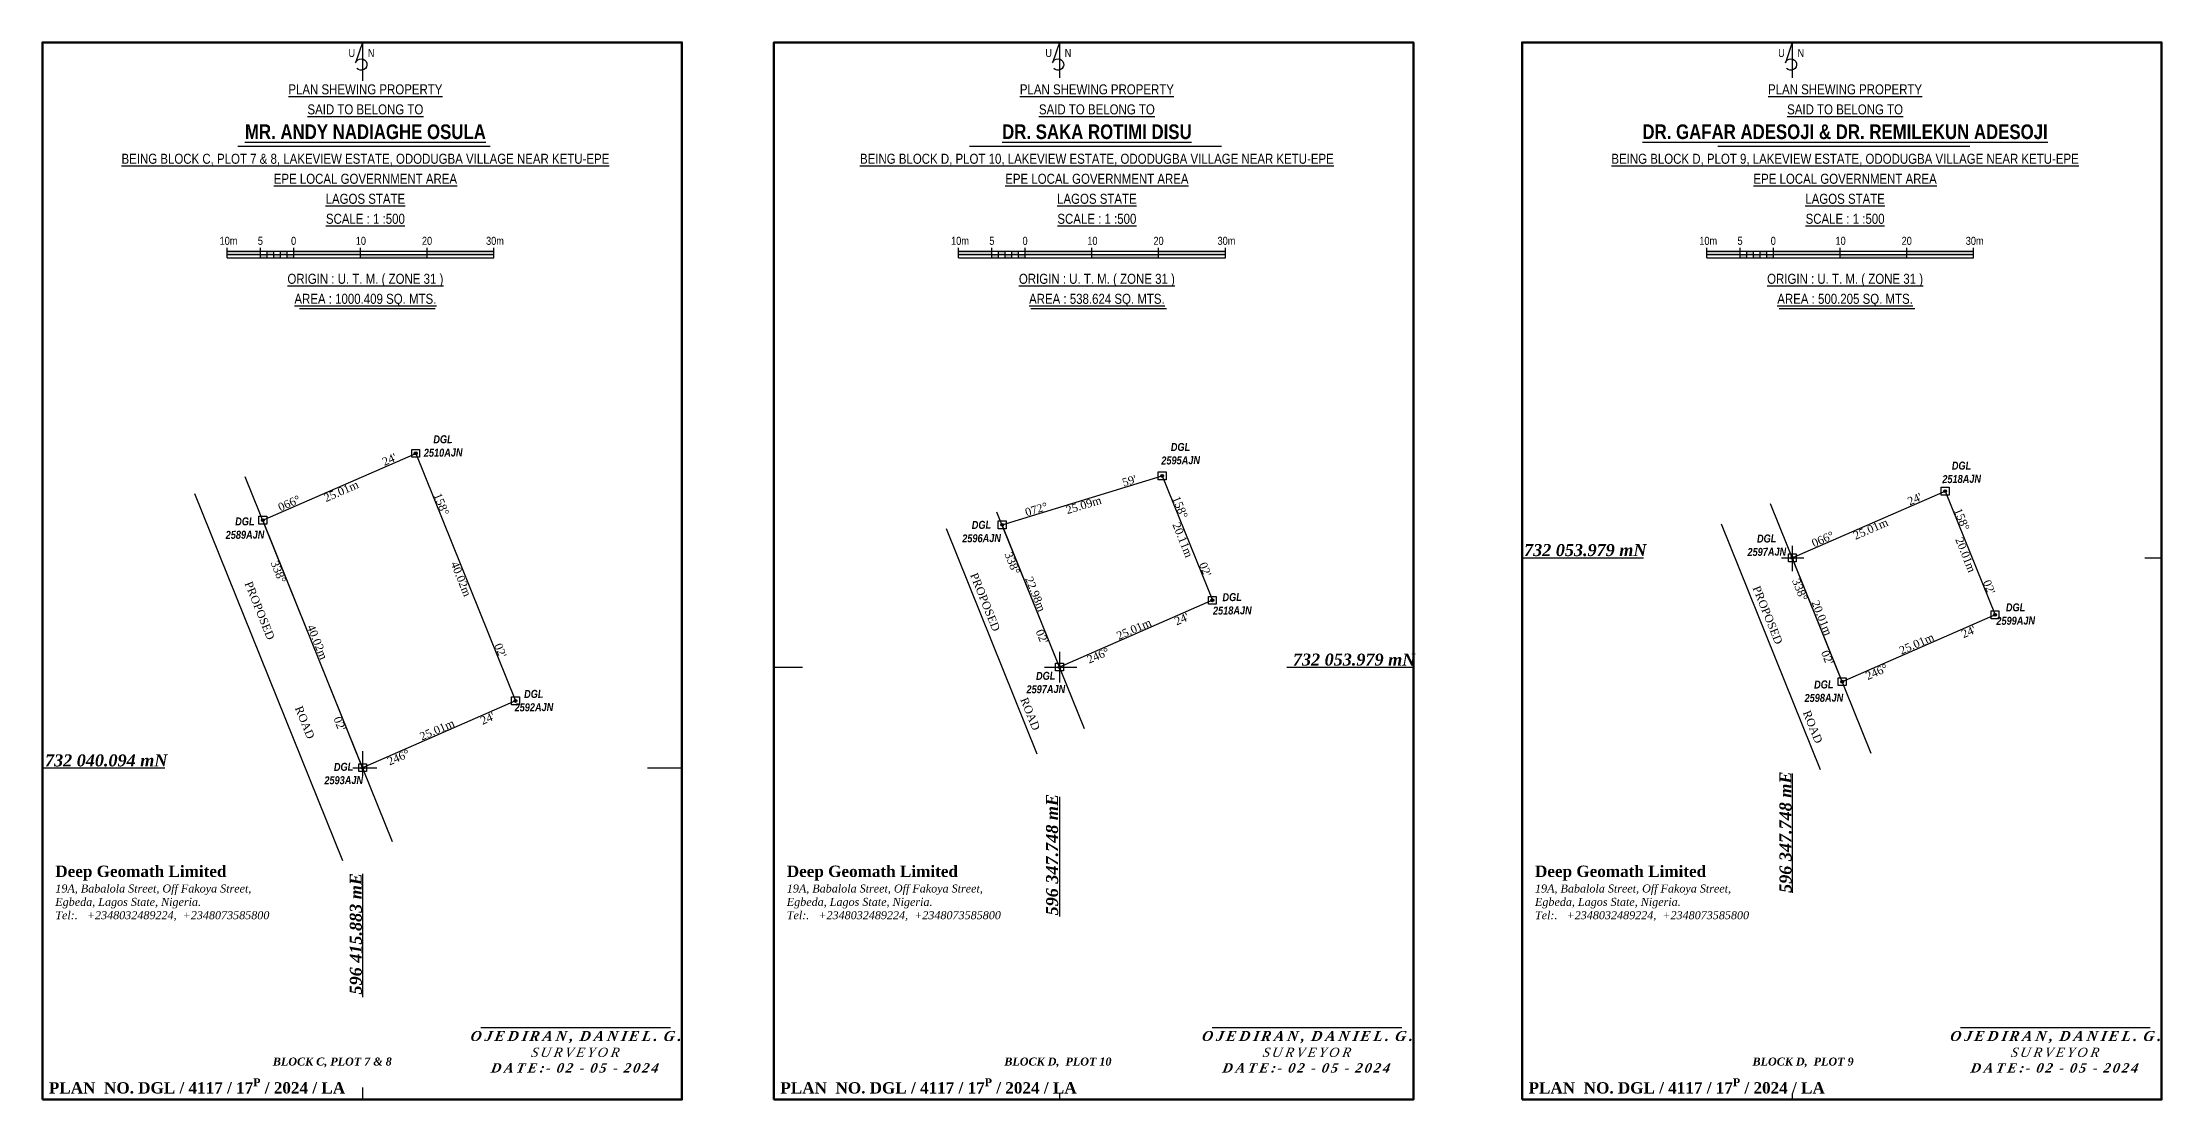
# Model space of a CAD drawing. Header units: metres. Extents: x 527079 to 600981, y 729644 to 782828.
# Drawn here: x 597389.6 to 597707.4, y 730780.3 to 730938.8 of the extents above; entities that cross this region are included whole.
import ezdxf

# ---------------------------------------------------------------- set-up
doc = ezdxf.new("R2010")
doc.units = ezdxf.units.M
doc.header["$MEASUREMENT"] = 0
doc.layers.add('adjusted', color=7, linetype='Continuous')
doc.layers.add('GRID&TITLE', color=7, linetype='Continuous')
doc.styles.add('style2', font='')
doc.styles.get('style2').set_extended_font_data('Arial Black')

msp = doc.modelspace()

# ---------------------------------------------------------------- hatches: boundary and pattern name
h = msp.add_hatch(color=0)
h.paths.add_polyline_path([(597422.29562, 730907.53946), (597417.29562, 730907.53946), (597417.29562, 730907.03946), (597422.29562, 730907.03946)])
h.paths.add_polyline_path([(597437.29562, 730907.53946), (597427.29562, 730907.53946), (597427.29562, 730907.03946), (597437.29562, 730907.03946)])
h.paths.add_polyline_path([(597457.29562, 730907.53946), (597447.29562, 730907.53946), (597447.29562, 730907.03946), (597457.29562, 730907.03946)])
h = msp.add_hatch(color=0)
h.paths.add_polyline_path([(597426.29562, 730907.03946), (597426.29562, 730906.53946), (597427.29562, 730906.53946), (597427.29562, 730907.03946)])
h.paths.add_polyline_path([(597425.29562, 730907.53946), (597425.29562, 730907.03946), (597426.29562, 730907.03946), (597426.29562, 730907.53946)])
h.paths.add_polyline_path([(597425.29562, 730906.53946), (597425.29562, 730907.03946), (597424.29562, 730907.03946), (597424.29562, 730906.53946)])
h.paths.add_polyline_path([(597423.29562, 730907.53946), (597423.29562, 730907.03946), (597424.29562, 730907.03946), (597424.29562, 730907.53946)])
h.paths.add_polyline_path([(597422.29562, 730907.03946), (597422.29562, 730906.53946), (597423.29562, 730906.53946), (597423.29562, 730907.03946)])
for points in [[(597447.29562, 730907.03946), (597437.29562, 730907.03946), (597437.29562, 730906.53946), (597447.29562, 730906.53946)], [(597556.98015, 730907.03946), (597546.98015, 730907.03946), (597546.98015, 730906.53946), (597556.98015, 730906.53946)], [(597669.17179, 730907.03946), (597659.17179, 730907.03946), (597659.17179, 730906.53946), (597669.17179, 730906.53946)], [(597445.78664, 730877.21882, 1), (597445.35663, 730877.21882, 1)], [(597557.72616, 730873.83645, 1), (597557.29614, 730873.83645, 1)], [(597675.12736, 730871.55757, 1), (597674.69735, 730871.55757, 1)], [(597422.86783, 730867.20682, 1), (597422.43782, 730867.20682, 1)], [(597533.73059, 730866.49507, 1), (597533.30057, 730866.49507, 1)], [(597652.20855, 730861.54557, 1), (597651.77854, 730861.54557, 1)], [(597565.2443, 730855.18982, 1), (597564.81428, 730855.18982, 1)], [(597682.60922, 730853.00092, 1), (597682.1792, 730853.00092, 1)], [(597542.32549, 730845.17782, 1), (597541.89548, 730845.17782, 1)], [(597659.69041, 730842.98892, 1), (597659.2604, 730842.98892, 1)], [(597460.75035, 730840.10552, 1), (597460.32034, 730840.10552, 1)], [(597437.83155, 730830.09352, 1), (597437.40154, 730830.09352, 1)]]:
    msp.add_hatch(color=0).paths.add_polyline_path(points)
h = msp.add_hatch(color=0)
h.paths.add_polyline_path([(597531.98015, 730907.53946), (597526.98015, 730907.53946), (597526.98015, 730907.03946), (597531.98015, 730907.03946)])
h.paths.add_polyline_path([(597546.98015, 730907.53946), (597536.98015, 730907.53946), (597536.98015, 730907.03946), (597546.98015, 730907.03946)])
h.paths.add_polyline_path([(597566.98015, 730907.53946), (597556.98015, 730907.53946), (597556.98015, 730907.03946), (597566.98015, 730907.03946)])
h = msp.add_hatch(color=0)
h.paths.add_polyline_path([(597535.98015, 730907.03946), (597535.98015, 730906.53946), (597536.98015, 730906.53946), (597536.98015, 730907.03946)])
h.paths.add_polyline_path([(597534.98015, 730907.53946), (597534.98015, 730907.03946), (597535.98015, 730907.03946), (597535.98015, 730907.53946)])
h.paths.add_polyline_path([(597534.98015, 730906.53946), (597534.98015, 730907.03946), (597533.98015, 730907.03946), (597533.98015, 730906.53946)])
h.paths.add_polyline_path([(597532.98015, 730907.53946), (597532.98015, 730907.03946), (597533.98015, 730907.03946), (597533.98015, 730907.53946)])
h.paths.add_polyline_path([(597531.98015, 730907.03946), (597531.98015, 730906.53946), (597532.98015, 730906.53946), (597532.98015, 730907.03946)])
h = msp.add_hatch(color=0)
h.paths.add_polyline_path([(597644.17179, 730907.53946), (597639.17179, 730907.53946), (597639.17179, 730907.03946), (597644.17179, 730907.03946)])
h.paths.add_polyline_path([(597659.17179, 730907.53946), (597649.17179, 730907.53946), (597649.17179, 730907.03946), (597659.17179, 730907.03946)])
h.paths.add_polyline_path([(597679.17179, 730907.53946), (597669.17179, 730907.53946), (597669.17179, 730907.03946), (597679.17179, 730907.03946)])
h = msp.add_hatch(color=0)
h.paths.add_polyline_path([(597648.17179, 730907.03946), (597648.17179, 730906.53946), (597649.17179, 730906.53946), (597649.17179, 730907.03946)])
h.paths.add_polyline_path([(597647.17179, 730907.53946), (597647.17179, 730907.03946), (597648.17179, 730907.03946), (597648.17179, 730907.53946)])
h.paths.add_polyline_path([(597647.17179, 730906.53946), (597647.17179, 730907.03946), (597646.17179, 730907.03946), (597646.17179, 730906.53946)])
h.paths.add_polyline_path([(597645.17179, 730907.53946), (597645.17179, 730907.03946), (597646.17179, 730907.03946), (597646.17179, 730907.53946)])
h.paths.add_polyline_path([(597644.17179, 730907.03946), (597644.17179, 730906.53946), (597645.17179, 730906.53946), (597645.17179, 730907.03946)])

# ---------------------------------------------------------------- linework, layer by layer
at = {"color": 0}
for p, q in [((597417.29562, 730906.53946), (597417.29562, 730908.03946)), ((597417.29562, 730906.53946), (597417.29562, 730908.03946)), ((597422.29562, 730906.53946), (597422.29562, 730908.03946)), ((597422.29562, 730906.53946), (597422.29562, 730908.03946)), ((597423.29562, 730906.53946), (597423.29562, 730907.53946)), ((597424.29562, 730906.53946), (597424.29562, 730907.53946)), ((597425.29562, 730906.53946), (597425.29562, 730907.53946)), ((597426.29562, 730906.53946), (597426.29562, 730907.53946)), ((597427.29562, 730906.53946), (597427.29562, 730908.03946)), ((597437.29562, 730906.53946), (597437.29562, 730908.03946)), ((597437.29562, 730907.03946), (597447.29562, 730907.03946)), ((597447.29562, 730906.53946), (597447.29562, 730908.03946)), ((597457.29562, 730906.53946), (597457.29562, 730908.03946)), ((597526.98015, 730906.53946), (597526.98015, 730908.03946)), ((597526.98015, 730906.53946), (597526.98015, 730908.03946)), ((597531.98015, 730906.53946), (597531.98015, 730908.03946)), ((597531.98015, 730906.53946), (597531.98015, 730908.03946)), ((597532.98015, 730906.53946), (597532.98015, 730907.53946)), ((597533.98015, 730906.53946), (597533.98015, 730907.53946)), ((597534.98015, 730906.53946), (597534.98015, 730907.53946)), ((597535.98015, 730906.53946), (597535.98015, 730907.53946)), ((597536.98015, 730906.53946), (597536.98015, 730908.03946)), ((597546.98015, 730906.53946), (597546.98015, 730908.03946)), ((597546.98015, 730907.03946), (597556.98015, 730907.03946)), ((597556.98015, 730906.53946), (597556.98015, 730908.03946)), ((597566.98015, 730906.53946), (597566.98015, 730908.03946)), ((597639.17179, 730906.53946), (597639.17179, 730908.03946)), ((597639.17179, 730906.53946), (597639.17179, 730908.03946)), ((597644.17179, 730906.53946), (597644.17179, 730908.03946)), ((597644.17179, 730906.53946), (597644.17179, 730908.03946)), ((597645.17179, 730906.53946), (597645.17179, 730907.53946)), ((597646.17179, 730906.53946), (597646.17179, 730907.53946)), ((597647.17179, 730906.53946), (597647.17179, 730907.53946)), ((597648.17179, 730906.53946), (597648.17179, 730907.53946)), ((597649.17179, 730906.53946), (597649.17179, 730908.03946)), ((597659.17179, 730906.53946), (597659.17179, 730908.03946)), ((597659.17179, 730907.03946), (597669.17179, 730907.03946)), ((597669.17179, 730906.53946), (597669.17179, 730908.03946)), ((597679.17179, 730906.53946), (597679.17179, 730908.03946)), ((597499.28161, 730845.17782), (597503.58387, 730845.17782)), ((597539.87763, 730845.17782), (597544.71887, 730845.17782)), ((597576.19771, 730845.17782), (597595.17961, 730845.17782)), ((597455.34228, 730791.14564), (597483.76126, 730791.14564)), ((597565.02682, 730791.14564), (597593.44579, 730791.14564)), ((597677.21845, 730791.14564), (597705.63742, 730791.14564))]:
    msp.add_line(p, q, dxfattribs=at)
for points in [[(597437.61654, 730938.82881), (597436.57157, 730935.74296, -3.816456624), (597436.7658, 730934.92258)], [(597542.11048, 730938.82881), (597541.06551, 730935.74296, -3.816456624), (597541.25974, 730934.92258)], [(597651.99355, 730938.82881), (597650.94858, 730935.74296, -3.816456624), (597651.1428, 730934.92258)]]:
    msp.add_lwpolyline(points, format="xyb", dxfattribs=at)
for points in [[(597437.61654, 730938.82881), (597437.61654, 730933.06233)], [(597542.11048, 730938.82881), (597542.11048, 730933.49916)], [(597651.99355, 730938.82881), (597651.99355, 730933.5373)], [(597418.9266, 730923.26761), (597456.72199, 730923.26761)], [(597528.61114, 730923.26761), (597566.40653, 730923.26761)], [(597640.80277, 730923.26761), (597678.59816, 730923.26761)], [(597417.29562, 730907.53946), (597457.29562, 730907.53946)], [(597417.29562, 730907.03946), (597437.29562, 730907.03946)], [(597417.29562, 730906.53946), (597457.29562, 730906.53946)], [(597447.29562, 730907.03946), (597457.29562, 730907.03946)], [(597526.98015, 730907.53946), (597566.98015, 730907.53946)], [(597526.98015, 730907.03946), (597546.98015, 730907.03946)], [(597526.98015, 730906.53946), (597566.98015, 730906.53946)], [(597556.98015, 730907.03946), (597566.98015, 730907.03946)], [(597639.17179, 730907.53946), (597679.17179, 730907.53946)], [(597639.17179, 730907.03946), (597659.17179, 730907.03946)], [(597639.17179, 730906.53946), (597679.17179, 730906.53946)], [(597669.17179, 730907.03946), (597679.17179, 730907.03946)], [(597428.14211, 730898.94596), (597448.47958, 730898.94596)], [(597537.82664, 730898.94596), (597558.16411, 730898.94596)], [(597650.01828, 730898.94596), (597670.35575, 730898.94596)], [(597444.98278, 730877.80767), (597446.16048, 730877.80767), (597446.16048, 730876.62998), (597444.98278, 730876.62998), (597444.98278, 730877.80767)], [(597422.65283, 730867.20682), (597445.57163, 730877.21882), (597460.53535, 730840.10552), (597437.61654, 730830.09352), (597422.65283, 730867.20682)], [(597556.9223, 730874.4253), (597558.1, 730874.4253), (597558.1, 730873.24761), (597556.9223, 730873.24761), (597556.9223, 730874.4253)], [(597412.42726, 730871.17465), (597434.60243, 730816.17536)], [(597442.09807, 730818.97835), (597420.02686, 730873.7198)], [(597674.3235, 730872.14642), (597675.5012, 730872.14642), (597675.5012, 730870.96873), (597674.3235, 730870.96873), (597674.3235, 730872.14642)], [(597545.83789, 730835.93302), (597532.73751, 730868.42484)], [(597663.82203, 730832.20833), (597648.72534, 730869.65145)], [(597422.06398, 730867.79567), (597423.24167, 730867.79567), (597423.24167, 730866.61798), (597422.06398, 730866.61798), (597422.06398, 730867.79567)], [(597525.10127, 730865.97058), (597538.7234, 730832.18471)], [(597532.92673, 730867.08392), (597534.10443, 730867.08392), (597534.10443, 730865.90622), (597532.92673, 730865.90622), (597532.92673, 730867.08392)], [(597641.30318, 730866.66622), (597656.15533, 730829.82962)], [(597611.47325, 730861.54557), (597629.65911, 730861.54557)], [(597650.35979, 730861.54557), (597653.73588, 730861.54557)], [(597651.4047, 730862.13442), (597652.58239, 730862.13442), (597652.58239, 730860.95673), (597651.4047, 730860.95673), (597651.4047, 730862.13442)], [(597651.99355, 730863.34861), (597651.99355, 730859.56037)], [(597704.8599, 730861.54557), (597707.37125, 730861.54557)], [(597564.44044, 730855.77867), (597565.61814, 730855.77867), (597565.61814, 730854.60097), (597564.44044, 730854.60097), (597564.44044, 730855.77867)], [(597681.80536, 730853.58977), (597682.98306, 730853.58977), (597682.98306, 730852.41207), (597681.80536, 730852.41207), (597681.80536, 730853.58977)], [(597541.52164, 730845.76667), (597542.69933, 730845.76667), (597542.69933, 730844.58897), (597541.52164, 730844.58897), (597541.52164, 730845.76667)], [(597542.11048, 730847.48397), (597542.11048, 730842.84191)], [(597658.88656, 730843.57777), (597660.06425, 730843.57777), (597660.06425, 730842.40007), (597658.88656, 730842.40007), (597658.88656, 730843.57777)], [(597459.9465, 730840.69437), (597461.1242, 730840.69437), (597461.1242, 730839.51667), (597459.9465, 730839.51667), (597459.9465, 730840.69437)], [(597389.59708, 730830.09352), (597407.96457, 730830.09352)], [(597436.15638, 730830.09352), (597439.7244, 730830.09352)], [(597437.02769, 730830.68237), (597438.20539, 730830.68237), (597438.20539, 730829.50467), (597437.02769, 730829.50467), (597437.02769, 730830.68237)], [(597437.61654, 730832.57274), (597437.61654, 730828.84192)], [(597480.32605, 730830.09352), (597485.49508, 730830.09352)], [(597651.99355, 730829.19917), (597651.99355, 730811.34304)], [(597542.11048, 730825.71857), (597542.11048, 730807.80197)], [(597437.61654, 730814.19315), (597437.61654, 730795.70248)], [(597437.61654, 730782.17063), (597437.61654, 730780.33181)], [(597542.11048, 730781.30479), (597542.11048, 730780.33181)], [(597651.99355, 730781.23966), (597651.99355, 730780.33181)]]:
    msp.add_lwpolyline(points, dxfattribs=at)
for points in [[(597533.51558, 730866.49507), (597557.51115, 730873.83645), (597565.02929, 730855.18982), (597542.11048, 730845.17782)], [(597651.99355, 730861.54557), (597674.91235, 730871.55757), (597682.39421, 730853.00092), (597659.4754, 730842.98892)]]:
    msp.add_lwpolyline(points, close=True, dxfattribs=at)
for centre in [(597445.57163, 730877.21882), (597557.51115, 730873.83645), (597674.91235, 730871.55757), (597422.65283, 730867.20682), (597533.51558, 730866.49507), (597651.99355, 730861.54557), (597565.02929, 730855.18982), (597682.39421, 730853.00092), (597542.11048, 730845.17782), (597659.4754, 730842.98892), (597460.53535, 730840.10552), (597437.61654, 730830.09352)]:
    msp.add_circle(centre, 0.21501, dxfattribs=at)
at = {"layer": 'adjusted', "color": 0, "lineweight": 100}
for points in [[(597389.59708, 730780.33181), (597389.59708, 730938.82881), (597485.49508, 730938.82881), (597485.49508, 730780.33181)], [(597499.28161, 730780.33181), (597499.28161, 730938.82881), (597595.17961, 730938.82881), (597595.17961, 730780.33181)], [(597611.47325, 730780.33181), (597611.47325, 730938.82881), (597707.37125, 730938.82881), (597707.37125, 730780.33181)]]:
    msp.add_lwpolyline(points, close=True, dxfattribs=at)

# ---------------------------------------------------------------- texts
at = {"color": 0}
for s, insert, char_height, width, attachment_point in [('{\\fArial Narrow|b0|i0|c0|p34;U     N}', (597437.4414, 730937.84596), 1.2, 26.925119, 2), ('{\\fArial Narrow|b0|i0|c0|p34;U     N}', (597541.93534, 730937.84596), 1.2, 26.925119, 2), ('{\\fArial Narrow|b0|i0|c0|p34;U     N}', (597651.8184, 730937.84596), 1.2, 26.925119, 2), ('{\\fArial Narrow|b0|i0|c0|p34;10m}', (597417.50784, 730909.68039), 1.2, 26.925119, 2), ('{\\fArial Narrow|b0|i0|c0|p34;5}', (597422.28403, 730909.68039), 1.2, 26.925119, 2), ('{\\fArial Narrow|b0|i0|c0|p34;0}', (597427.26645, 730909.68039), 1.2, 26.925119, 2), ('{\\fArial Narrow|b0|i0|c0|p34;10}', (597437.35916, 730909.68039), 1.2, 26.925119, 2), ('{\\fArial Narrow|b0|i0|c0|p34;20}', (597447.27622, 730909.68039), 1.2, 26.925119, 2), ('{\\fArial Narrow|b0|i0|c0|p34;30m}', (597457.46218, 730909.68039), 1.2, 26.925119, 2), ('{\\fArial Narrow|b0|i0|c0|p34;10m}', (597527.19237, 730909.68039), 1.2, 26.925119, 2), ('{\\fArial Narrow|b0|i0|c0|p34;5}', (597531.96856, 730909.68039), 1.2, 26.925119, 2), ('{\\fArial Narrow|b0|i0|c0|p34;0}', (597536.95098, 730909.68039), 1.2, 26.925119, 2), ('{\\fArial Narrow|b0|i0|c0|p34;10}', (597547.04369, 730909.68039), 1.2, 26.925119, 2), ('{\\fArial Narrow|b0|i0|c0|p34;20}', (597556.96075, 730909.68039), 1.2, 26.925119, 2), ('{\\fArial Narrow|b0|i0|c0|p34;30m}', (597567.14671, 730909.68039), 1.2, 26.925119, 2), ('{\\fArial Narrow|b0|i0|c0|p34;10m}', (597639.38401, 730909.68039), 1.2, 26.925119, 2), ('{\\fArial Narrow|b0|i0|c0|p34;5}', (597644.1602, 730909.68039), 1.2, 26.925119, 2), ('{\\fArial Narrow|b0|i0|c0|p34;0}', (597649.14261, 730909.68039), 1.2, 26.925119, 2), ('{\\fArial Narrow|b0|i0|c0|p34;10}', (597659.23532, 730909.68039), 1.2, 26.925119, 2), ('{\\fArial Narrow|b0|i0|c0|p34;20}', (597669.15238, 730909.68039), 1.2, 26.925119, 2), ('{\\fArial Narrow|b0|i0|c0|p34;30m}', (597679.33835, 730909.68039), 1.2, 26.925119, 2), ('{\\fTimes New Roman|b1|i1|c0|p18;732 053.979 mN}', (597611.77527, 730863.62116), 1.8, 45.9628771, 1), ('{\\fTimes New Roman|b1|i1|c0|p18;732 053.979 mN}', (597577.10928, 730847.19809), 1.8, 45.9628771, 1), ('{\\fTimes New Roman|b1|i1|c0|p18;732 040.094 mN}', (597389.9906, 730832.08912), 1.8, 45.9628771, 1), ('\\pi0.2701;{\\fTimes New Roman|b1|i1|c0|p18;\\H0.8824x;\\Q10.5;\\T1.3;OJEDIRAN, DANIEL. G.\\H1.1x;\\P\\fTimes New Roman|b0|i1|c0|p18;\\H0.8485x;SURVEYOR\\fTimes New Roman|b1|i1|c0|p18;\\P\\pi0;DATE:- 02 - 05 - 2024}', (597469.49007, 730790.61994), 1.7, 31.4335511, 2), ('\\pi0.2701;{\\fTimes New Roman|b1|i1|c0|p18;\\H0.8824x;\\Q10.5;\\T1.3;OJEDIRAN, DANIEL. G.\\H1.1x;\\P\\fTimes New Roman|b0|i1|c0|p18;\\H0.8485x;SURVEYOR\\fTimes New Roman|b1|i1|c0|p18;\\P\\pi0;DATE:- 02 - 05 - 2024}', (597579.1746, 730790.61994), 1.7, 31.4335511, 2), ('\\pi0.2701;{\\fTimes New Roman|b1|i1|c0|p18;\\H0.8824x;\\Q10.5;\\T1.3;OJEDIRAN, DANIEL. G.\\H1.1x;\\P\\fTimes New Roman|b0|i1|c0|p18;\\H0.8485x;SURVEYOR\\fTimes New Roman|b1|i1|c0|p18;\\P\\pi0;DATE:- 02 - 05 - 2024}', (597691.36624, 730790.61994), 1.7, 31.4335511, 2), ('{\\fTimes New Roman|b1|i1|c0|p18;BLOCK C, PLOT 7 & 8}', (597424.1574, 730786.63955), 1.2, 45.9628771, 1), ('{\\fTimes New Roman|b1|i1|c0|p18;BLOCK D,  PLOT 10}', (597533.84193, 730786.63955), 1.2, 45.9628771, 1), ('{\\fTimes New Roman|b1|i1|c0|p18;BLOCK D,  PLOT 9}', (597646.03357, 730786.63955), 1.2, 45.9628771, 1), ('\\A1;{\\fTimes New Roman|b1|i0|c0|p18;\\H1.03x;PLAN  NO.\\H0.9706x; \\H1.03x;DGL / 4117 / 17\\H0.7x;\\SP^ ;\\H1.429x; / 2024 / LA}', (597390.56795, 730783.52023), 1.65, 98.1290386, 1), ('\\A1;{\\fTimes New Roman|b1|i0|c0|p18;\\H1.03x;PLAN  NO.\\H0.9706x; \\H1.03x;DGL / 4117 / 17\\H0.7x;\\SP^ ;\\H1.429x; / 2024 / LA}', (597500.25248, 730783.52023), 1.65, 98.1290386, 1), ('\\A1;{\\fTimes New Roman|b1|i0|c0|p18;\\H1.03x;PLAN  NO.\\H0.9706x; \\H1.03x;DGL / 4117 / 17\\H0.7x;\\SP^ ;\\H1.429x; / 2024 / LA}', (597612.44411, 730783.52023), 1.65, 98.1290386, 1)]:
    msp.add_mtext(s, dxfattribs=dict(at, insert=insert, char_height=char_height, width=width, attachment_point=attachment_point))
at = {"color": 0, "char_height": 1.5, "width": 113.0007569, "attachment_point": 2, "line_spacing_factor": 1.2}
for s, insert in [('{\\fArial Narrow|b0|i0|c0|p34;\\LPLAN SHEWING PROPERTY\\PSAID TO BELONG TO\\P\\fArial Narrow|b1|i0|c0|p34;\\H1.467x;MR. ANDY NADIAGHE OSULA \\P\\fArial Narrow|b0|i0|c0|p34;\\H0.6817x;BEING BLOCK C, PLOT 7 & 8, LAKEVIEW ESTATE, ODODUGBA VILLAGE NEAR KETU-EPE\\PEPE \\H0.9995x;LOCAL GOVERNMENT AREA\\PLAGOS STATE\\PSCALE : 1 :500\\P\\P\\PORIGIN : U. T. M. ( ZONE 31 )\\PAREA : 1000.409 SQ. MTS.}', (597438.03115, 730932.53735)), ('{\\fArial Narrow|b0|i0|c0|p34;\\LPLAN SHEWING PROPERTY\\PSAID TO BELONG TO\\P\\fArial Narrow|b1|i0|c0|p34;\\H1.467x;DR. SAKA ROTIMI DISU \\P\\fArial Narrow|b0|i0|c0|p34;\\H0.6817x;BEING BLOCK D, PLOT 10, LAKEVIEW ESTATE, ODODUGBA VILLAGE NEAR KETU-EPE\\PEPE \\H0.9995x;LOCAL GOVERNMENT AREA\\PLAGOS STATE\\PSCALE : 1 :500\\P\\P\\PORIGIN : U. T. M. ( ZONE 31 )\\PAREA : 538.624 SQ. MTS.}', (597547.71568, 730932.53735)), ('{\\fArial Narrow|b0|i0|c0|p34;\\LPLAN SHEWING PROPERTY\\PSAID TO BELONG TO\\P\\fArial Narrow|b1|i0|c0|p34;\\H1.467x;DR. GAFAR ADESOJI & DR. REMILEKUN ADESOJI \\P\\fArial Narrow|b0|i0|c0|p34;\\H0.6817x;BEING BLOCK D, PLOT 9, LAKEVIEW ESTATE, ODODUGBA VILLAGE NEAR KETU-EPE\\PEPE \\H0.9995x;LOCAL GOVERNMENT AREA\\PLAGOS STATE\\PSCALE : 1 :500\\P\\P\\PORIGIN : U. T. M. ( ZONE 31 )\\PAREA : 500.205 SQ. MTS.}', (597659.90731, 730932.53735))]:
    msp.add_mtext(s, dxfattribs=dict(at, insert=insert))
at = {"color": 0}
for s, insert, char_height, width, attachment_point, rotation in [('\\pxt115;{\\fArial Narrow|b1|i1|c0|p34;DGL\\P2510AJN}', (597449.66104, 730879.93091), 1.2, 278.2584131, 2, 0.6991952), ('\\pxt115;{\\fArial Narrow|b1|i1|c0|p34;DGL\\P2595AJN}', (597560.24764, 730878.77517), 1.2, 278.2584131, 2, 0.6991952), ('\\pxt115;{\\fArial Narrow|b1|i1|c0|p34;DGL\\P2518AJN}', (597677.35873, 730875.98089), 1.2, 278.2584131, 2, 0.6991952), ('\\pxt115;{\\fArial Narrow|b1|i1|c0|p34;DGL\\P2589AJN}', (597419.94876, 730867.62148), 1.2, 278.2584131, 2, 0.6991952), ('\\pxt115;{\\fArial Narrow|b1|i1|c0|p34;DGL\\P2596AJN}', (597530.3962, 730867.09777), 1.2, 278.2584131, 2, 0.6991952), ('\\pxt115;{\\fArial Narrow|b1|i1|c0|p34;DGL\\P2597AJN}', (597648.13991, 730865.05581), 1.2, 278.2584131, 2, 0.6991952), ('\\pxt115;{\\fArial Narrow|b1|i1|c0|p34;DGL\\P2518AJN}', (597567.99203, 730856.26814), 1.2, 278.2584131, 2, 0.6991952), ('\\pxt115;{\\fArial Narrow|b1|i1|c0|p34;DGL\\P2599AJN}', (597685.46444, 730854.73472), 1.2, 278.2584131, 2, 0.6991952), ('\\pxt115;{\\fArial Narrow|b1|i1|c0|p34;DGL\\P2597AJN}', (597540.03244, 730844.4687), 1.2, 278.2584131, 2, 0.6991952), ('\\pxt115;{\\fArial Narrow|b1|i1|c0|p34;DGL\\P2598AJN}', (597656.70254, 730843.17176), 1.2, 278.2584131, 2, 0.6991952), ('\\pxt115;{\\fArial Narrow|b1|i1|c0|p34;DGL\\P2592AJN}', (597463.271, 730841.75443), 1.2, 278.2584131, 2, 0.6991952), ('\\pxt115;{\\fArial Narrow|b1|i1|c0|p34;DGL\\P2593AJN}', (597434.74995, 730830.82461), 1.2, 278.2584131, 2, 0.6991952), ('{\\fTimes New Roman|b1|i1|c0|p18;596 347.748 mE}', (597650.07251, 730811.3199), 1.8, 46.6762144, 1, 90), ('{\\fTimes New Roman|b1|i1|c0|p18;596 347.748 mE}', (597540.0961, 730807.94941), 1.8, 46.6762144, 1, 90), ('{\\fTimes New Roman|b1|i1|c0|p18;596 415.883 mE}', (597435.69481, 730796.0904), 1.8, 46.6762144, 1, 90)]:
    msp.add_mtext(s, dxfattribs=dict(at, insert=insert, char_height=char_height, width=width, attachment_point=attachment_point, rotation=rotation))
at = {"color": 0, "linetype": 'Continuous', "lineweight": -3, "char_height": 1.2}
for s, insert, attachment_point, rotation in [("{\\fTimes New Roman|b0|i0|c0|p18;066°                              24'}", (597434.06219, 730872.32737), 8, 23.597943), ('{\\fTimes New Roman|b0|i0|c0|p18;25.01m}', (597434.16227, 730872.09828), 2, 23.597943), ("{\\fTimes New Roman|b0|i0|c0|p18;158°                                              02'}", (597453.16942, 730858.70891), 8, 291.9588017), ("{\\fTimes New Roman|b0|i0|c0|p18;072°                          59'}", (597545.4768, 730870.28529), 8, 17.011355), ("{\\fTimes New Roman|b0|i0|c0|p18;066°                           24'}", (597663.40291, 730866.66612), 8, 23.597943), ('{\\fTimes New Roman|b0|i0|c0|p18;25.09m}', (597545.54994, 730870.04623), 2, 17.011355), ("{\\fTimes New Roman|b0|i0|c0|p18;158°                02'}", (597561.38615, 730864.55988), 8, 291.9588017), ("{\\fTimes New Roman|b0|i0|c0|p18;158°                  02'}", (597678.76921, 730862.32599), 8, 291.9588017), ('{\\fTimes New Roman|b0|i0|c0|p18;20.11m}', (597561.15429, 730864.46639), 2, 291.9588017), ('{\\fTimes New Roman|b0|i0|c0|p18;25.01m}', (597663.50299, 730866.43703), 2, 23.597943), ("{\\fTimes New Roman|b0|i0|c0|p18;338°                    02'}", (597537.6971, 730855.7897), 2, 291.9588017), ('{\\fTimes New Roman|b0|i0|c0|p18;20.01m}', (597678.53735, 730862.2325), 2, 291.9588017), ("{\\fTimes New Roman|b0|i0|c0|p18;338°                                                02'}", (597430.01875, 730848.60343), 2, 291.9588017), ('{\\fTimes New Roman|b0|i0|c0|p18;40.02m}', (597452.93756, 730858.61543), 2, 291.9588017), ('{\\fTimes New Roman|b0|i0|c0|p18;PROPOSED                        ROAD}', (597533.38758, 730847.27368), 8, 291.9588017), ('{\\fTimes New Roman|b0|i0|c0|p18;22.98m}', (597537.92896, 730855.88319), 8, 291.9588017), ("{\\fTimes New Roman|b0|i0|c0|p18;338°                  02'}", (597655.61854, 730852.2205), 2, 291.9588017), ('{\\fTimes New Roman|b0|i0|c0|p18;PROPOSED                        ROAD}', (597424.61423, 730845.99372), 8, 291.9588017), ('{\\fTimes New Roman|b0|i0|c0|p18;PROPOSED                        ROAD}', (597650.72865, 730845.3264), 8, 291.9588017), ('{\\fTimes New Roman|b0|i0|c0|p18;20.01m}', (597655.85041, 730852.31399), 8, 291.9588017), ("{\\fTimes New Roman|b0|i0|c0|p18;246°                        24'}", (597553.61993, 730850.06927), 2, 23.597943), ('{\\fTimes New Roman|b0|i0|c0|p18;25.01m}', (597553.51985, 730850.29837), 8, 23.597943), ('{\\fTimes New Roman|b0|i0|c0|p18;40.02m}', (597430.25062, 730848.69691), 8, 291.9588017), ("{\\fTimes New Roman|b0|i0|c0|p18;246°                           24'}", (597670.98485, 730847.88037), 2, 23.597943), ('{\\fTimes New Roman|b0|i0|c0|p18;25.01m}', (597670.88477, 730848.10947), 8, 23.597943), ("{\\fTimes New Roman|b0|i0|c0|p18;246°                          24'}", (597449.12598, 730834.98497), 2, 23.597943), ('{\\fTimes New Roman|b0|i0|c0|p18;25.01m}', (597449.0259, 730835.21406), 8, 23.597943)]:
    msp.add_mtext(s, dxfattribs=dict(at, insert=insert, attachment_point=attachment_point, rotation=rotation))
at = {"layer": 'GRID&TITLE', "color": 0, "char_height": 1.5, "width": 117.584978, "attachment_point": 1, "style": 'style2'}
for insert in [(597391.53477, 730815.41275), (597501.21931, 730815.41275), (597613.41094, 730815.41275)]:
    msp.add_mtext('{\\fTimes New Roman|b1|i0|c0|p18;\\H1.133x;Deep Geomath Limited\\P\\fTimes New Roman|b0|i1|c0|p18;\\H0.7061x;19A, Babalola Street, Off Fakoya Street, \\PEgbeda, Lagos State, Nigeria.\\PTel:.   +2348032489224,  +2348073585800}', dxfattribs=dict(at, insert=insert))

doc.saveas('drawing.dxf')
